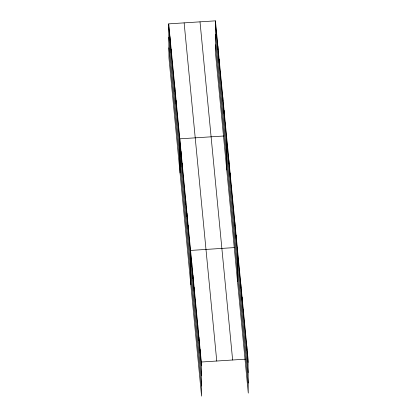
<?xml version="1.0" encoding="UTF-8"?>
<svg xmlns="http://www.w3.org/2000/svg" width="417" height="417" viewBox="0 0 417 417"><rect width="100%" height="100%" fill="white"/><g stroke="black" fill="none" stroke-linecap="round" stroke-linejoin="round"><path stroke-width="0.63" d="M168.718 23.863L201.328 362.019L201.567 396.15L168.953 57.994L168.718 23.863L215.433 20.85L248.047 359.006L248.282 393.137L215.672 54.981L215.433 20.85M223.95 135.989L179.805 138.835L180.045 172.966M234.714 247.578L190.569 250.429L190.804 284.561M201.328 362.019L245.477 359.173M215.453 24.243L248.068 362.399M215.526 34.387L248.141 372.543M215.599 44.838L248.214 382.994M200.014 21.846L232.629 360.001M184.132 22.867L216.746 361.023M168.739 27.256L201.354 365.412M168.812 37.4L201.427 375.555M168.885 47.851L201.5 386.006M246.848 346.605L246.874 349.999M245.655 334.21L245.676 337.598M244.456 321.809L244.482 325.203M243.262 309.409L243.283 312.802M242.068 297.013L242.089 300.402M240.87 284.613L240.896 288.001M239.676 272.212L239.697 275.606M238.477 259.812L238.503 263.205M237.283 247.417L237.523 281.548M236.085 235.016L236.111 238.409M234.891 222.615L234.917 226.009M233.697 210.22L233.718 213.608M232.498 197.82L232.524 201.208M231.305 185.419L231.326 188.812M230.106 173.019L230.132 176.412M228.912 160.623L228.938 164.011M227.718 148.223L227.739 151.616M226.52 135.822L226.759 169.954M225.289 123.046L225.31 126.44M224.054 110.276L224.08 113.664M222.824 97.5L222.85 100.888M221.594 84.724L221.615 88.117M220.358 71.948L220.385 75.341M219.128 59.172L219.149 62.566M217.898 46.402L217.919 49.79M216.663 33.626L216.689 37.014M200.134 349.618L200.16 353.011M198.94 337.223L198.961 340.611M197.741 324.822L197.767 328.215M196.548 312.422L196.569 315.815M195.349 300.021L195.375 303.414M194.155 287.626L194.181 291.014M192.962 275.225L192.982 278.619M191.763 262.825L191.789 266.218M189.37 238.029L189.396 241.417M188.176 225.628L188.197 229.022M186.978 213.228L187.004 216.621M185.784 200.832L185.81 204.221M184.59 188.432L184.611 191.825M183.391 176.031L183.417 179.425M182.198 163.636L182.219 167.024M180.999 151.235L181.025 154.624M178.575 126.059L178.596 129.452M177.34 113.283L177.366 116.677M176.11 100.513L176.13 103.901M174.879 87.737L174.9 91.13M173.644 74.961L173.67 78.354M172.414 62.185L172.435 65.578M171.178 49.409L171.205 52.803M169.948 36.639L169.974 40.027"/></g></svg>
